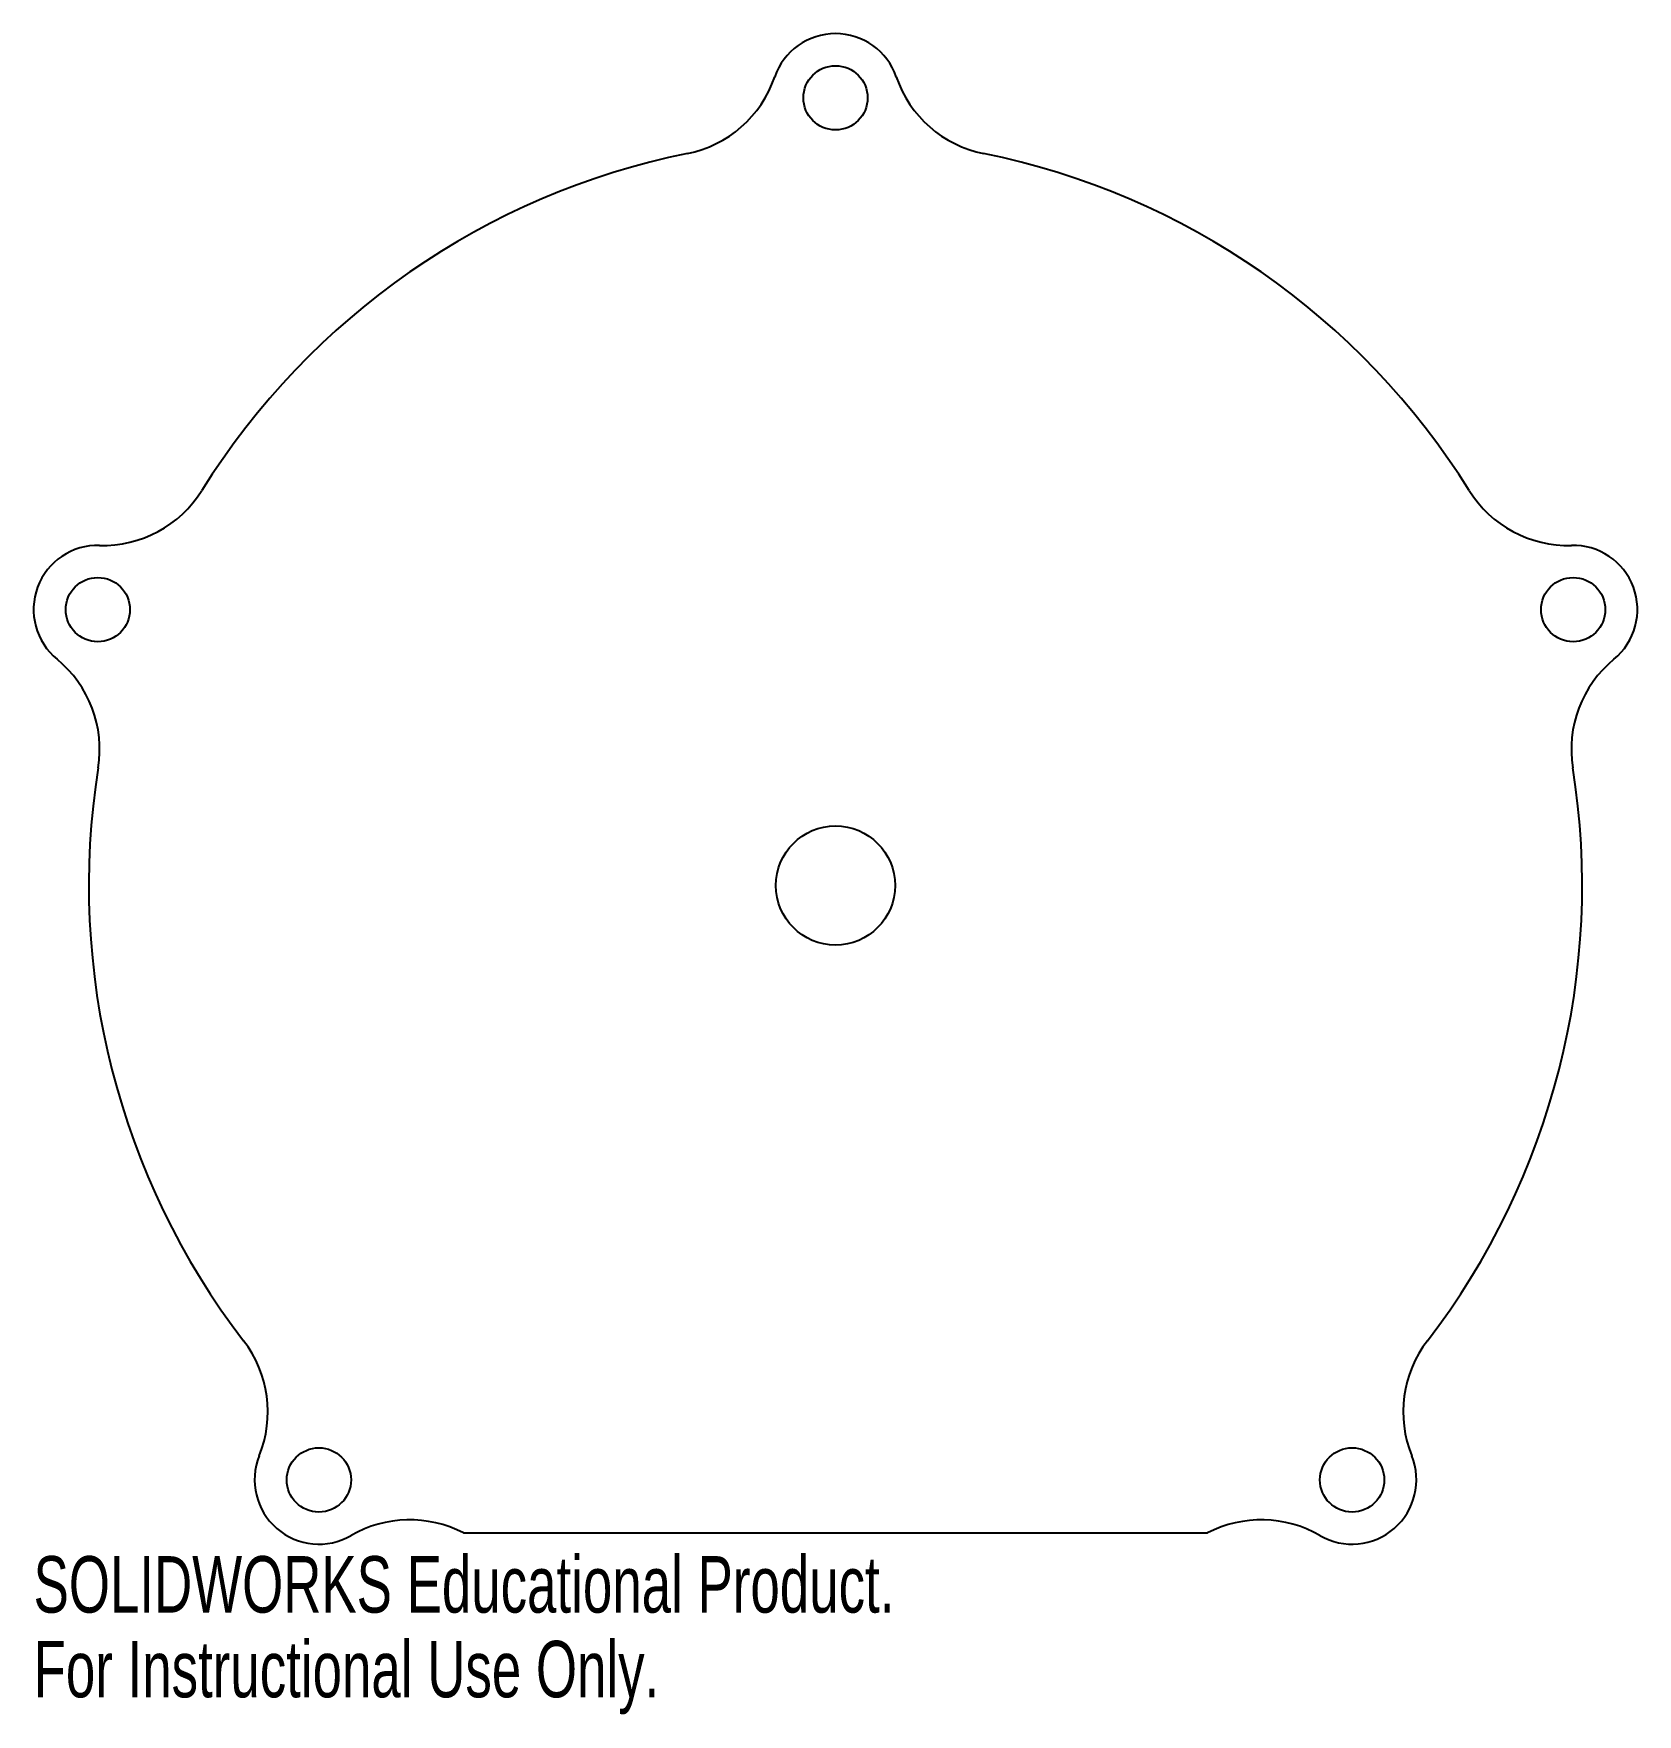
# Model space of a CAD drawing. Header units: millimetres. Extents: x -69 to 69, y -71 to 73.
import ezdxf

# ---------------------------------------------------------------- set-up
doc = ezdxf.new("R2010")
doc.units = ezdxf.units.MM
doc.styles.add('SLDTEXTSTYLE0', font='TXT', dxfattribs={"width": 0.7})

msp = doc.modelspace()

# ---------------------------------------------------------------- linework, layer by layer
at = {"color": 7, "linetype": 'Continuous', "lineweight": 25}
msp.add_line((-31.85, -55.41), (31.85, -55.41), dxfattribs=at)
for centre, radius in [((0, 67.41), 2.75), ((-63.14, 23.61), 2.75), ((63.14, 23.61), 2.75), ((0, 0), 5.1), ((-44.22, -50.87), 2.75), ((44.22, -50.87), 2.75)]:
    msp.add_circle(centre, radius, dxfattribs=at)
for centre, radius, start, end in [((0, 67.41), 5.5, 18.9413, 161.0587), ((-14.66, 72.44), 10, 281.4416, 341.0587), ((14.66, 72.44), 10, 198.9413, 258.5584), ((0, 0), 63.91, 101.4416, 148.0584), ((0, 0), 63.91, 31.9416, 78.5584), ((-62.72, 39.1), 10, 268.4413, 328.0584), ((62.72, 39.1), 10, 211.9416, 271.5587), ((-63.14, 23.61), 5.5, 88.4413, 230.5587), ((63.14, 23.61), 5.5, 309.4413, 91.5587), ((-72.98, 11.64), 10, 350.9416, 50.5587), ((72.98, 11.64), 10, 129.4413, 189.0584), ((0, 0), 63.91, 170.9416, 217.5584), ((0, 0), 63.91, 322.4416, 9.0584), ((-58.59, -45.05), 10, 337.9413, 37.5584), ((58.59, -45.05), 10, 142.4416, 202.0587), ((-44.22, -50.87), 5.5, 157.9413, 300.0932), ((44.22, -50.87), 5.5, 239.9068, 22.0587), ((-36.45, -64.28), 10, 62.5825, 120.0932), ((36.45, -64.28), 10, 59.9068, 117.4175)]:
    msp.add_arc(centre, radius, start, end, dxfattribs=at)

# ---------------------------------------------------------------- texts
at = {"color": 7, "linetype": 'Continuous', "char_height": 4.8336, "attachment_point": 1, "style": 'SLDTEXTSTYLE0'}
for s, insert in [('SOLIDWORKS Educational Product.', (-68.64, -57.39)), ('For Instructional Use Only.', (-68.64, -64.64))]:
    msp.add_mtext(s, dxfattribs=dict(at, insert=insert))

doc.saveas('drawing.dxf')
